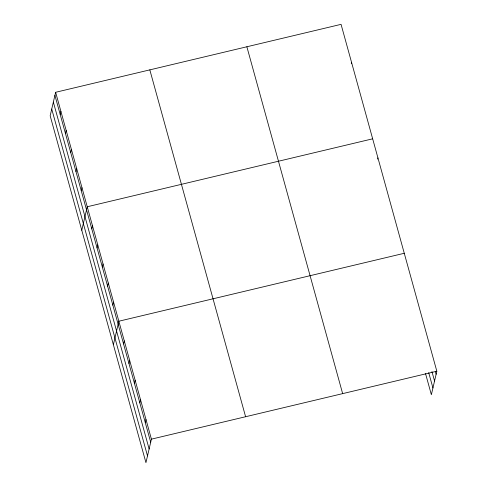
<?xml version="1.0" encoding="UTF-8"?>
<svg xmlns="http://www.w3.org/2000/svg" width="487" height="487" viewBox="0 0 487 487"><rect width="100%" height="100%" fill="white"/><g stroke="black" fill="none" stroke-linecap="round" stroke-linejoin="round"><path stroke-width="0.73" d="M55.634 92.293L50.167 115.79L145.942 462.65L151.414 439.152L55.634 92.293L341.058 24.35L436.833 371.21L431.366 394.707L425.535 373.596M60.187 114.439L60.899 111.371M65.453 133.517L66.171 130.443M70.725 152.595L71.437 149.521M75.99 171.674L76.703 168.599M81.256 190.746L81.974 187.678M81.773 230.254L87.24 206.756L372.665 138.813M91.793 228.902L92.512 225.834M97.059 247.98L97.777 244.912M102.331 267.059L103.043 263.984M107.597 286.137L108.315 283.063M112.862 305.215L113.581 302.141M113.38 344.717L118.846 321.219L404.271 253.277M123.558 343.944L124.276 340.876M128.988 363.6L129.7 360.532M134.418 383.257L135.13 380.183M139.842 402.913L140.554 399.839M145.272 422.564L145.984 419.496M351.304 63.73L351.59 62.506M377.644 159.121L377.93 157.891M151.414 439.152L436.833 371.21M435.317 371.368L436.121 374.284M431.939 371.557L434.55 381.023M428.712 372.683L432.937 387.969M246.866 46.77L342.647 393.63M149.826 69.872L245.6 416.732M54.921 95.361L150.696 442.22M53.351 102.106L149.132 448.965M51.738 109.051L147.512 455.911"/></g></svg>
